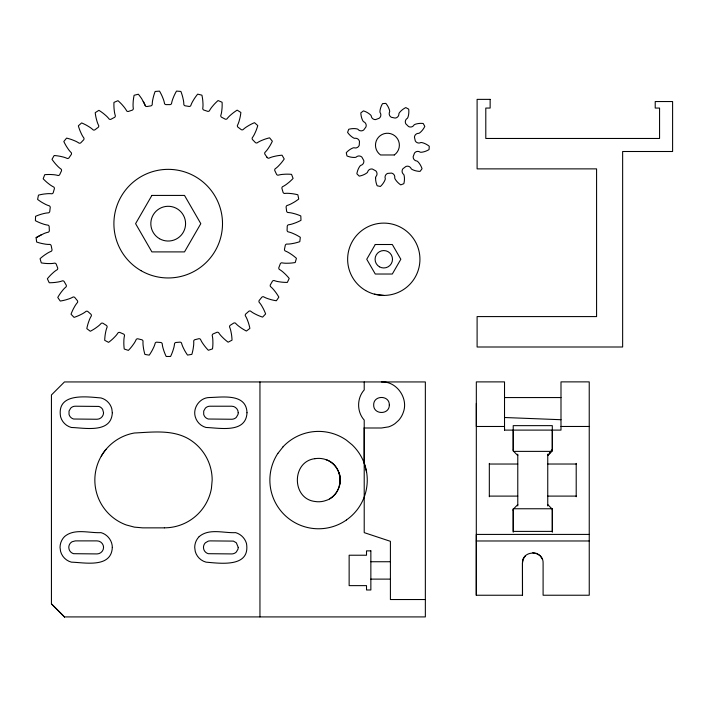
<?xml version="1.0" encoding="UTF-8"?>
<svg xmlns="http://www.w3.org/2000/svg" width="708" height="708" viewBox="0 0 708 708"><rect width="100%" height="100%" fill="white"/><g stroke="black" fill="none" stroke-linecap="round" stroke-linejoin="round"><path stroke-width="1.06" d="M364.213 427.809L364.186 463.138L366.567 471.979M504.521 428.526L504.609 430.11L560.993 430.101L560.993 381.877L589.233 381.877L589.251 595.233L543.098 595.233L543.098 562.984C543.417 549.806 522.132 549.806 522.46 562.984L522.522 595.242L476.289 595.242L476.325 403.418M476.289 595.242L476.298 534.425L589.242 534.416M522.46 595.251L522.46 562.984L523.239 559.046L525.486 555.692M314.821 458.678C291.546 461.545 291.546 498.591 314.821 501.459A21.691 21.691 0 0 0 326.052 500.441C344.628 494.688 344.495 465.413 326.025 459.66A21.691 21.691 0 0 0 314.856 458.713M340.008 483.706C341.831 473.67 335.645 463.05 326.025 459.66M549.709 453.102L552.311 449.66L552.311 450.89L547.753 455.554L552.311 449.66M277.961 453.306L282.961 446.934M513.22 509.76L513.229 510.468L513.22 509.238L517.778 504.574M199.178 536.602C209.126 528.062 223.834 533.266 235.658 532.637C240.844 534.115 245.003 538.275 246.481 543.461C250.517 567.657 220.834 563.426 206.028 562.152A15.266 15.266 0 0 1 195.24 551.364L194.709 547.408A15.399 15.399 0 0 1 199.178 536.602M329.459 498.875C336.026 495.06 340.274 487.75 340.318 480.148L339.99 483.838A21.691 21.691 0 0 0 339.008 472.634M266.898 157.07A1.947 1.947 0 0 0 268.881 158.211A24.346 24.346 0 0 1 273.465 156.601L276.12 155.999A52.445 52.445 0 0 1 282.032 155.194L284.227 158.99A52.436 52.436 0 0 1 280.589 163.716L278.74 165.716A24.346 24.346 0 0 1 275.067 168.893A1.947 1.947 0 0 0 275.076 171.177L276.306 173.761A1.947 1.947 0 0 0 278.076 175.212A24.346 24.346 0 0 1 282.864 174.363L285.572 174.186A52.436 52.436 0 0 1 291.537 174.345L293.094 178.434A52.445 52.445 0 0 1 288.749 182.522L286.607 184.195A24.346 24.346 0 0 1 282.465 186.744A1.947 1.947 0 0 0 282.103 189.001L282.908 191.753A1.947 1.947 0 0 0 284.421 193.461A24.346 24.346 0 0 1 289.289 193.39L291.988 193.656A52.436 52.436 0 0 1 297.856 194.762L298.732 199.054A52.436 52.436 0 0 1 293.785 202.391L291.404 203.7A24.346 24.346 0 0 1 286.908 205.55A1.947 1.947 0 0 0 286.191 207.727L286.536 210.568A1.947 1.947 0 0 0 287.758 212.497A24.346 24.346 0 0 1 292.572 213.205L295.201 213.896A52.436 52.436 0 0 1 300.811 215.94L300.989 220.312A52.436 52.436 0 0 1 295.572 222.816L293.015 223.719A24.355 24.355 0 0 1 288.28 224.825A1.947 1.947 0 0 0 287.218 226.861L287.112 229.719A1.947 1.947 0 0 0 288.006 231.817A24.346 24.346 0 0 1 292.643 233.295L295.121 234.392A52.436 52.436 0 0 1 300.325 237.313L299.811 241.658A52.436 52.436 0 0 1 294.059 243.26L291.386 243.747A24.355 24.355 0 0 1 286.536 244.074A1.947 1.947 0 0 0 285.165 245.906L284.598 248.712A1.947 1.947 0 0 0 285.147 250.933A24.346 24.346 0 0 1 289.484 253.128L291.758 254.614A52.436 52.436 0 0 1 296.431 258.323L295.218 262.535A52.436 52.436 0 0 1 289.289 263.19L286.572 263.243A24.355 24.355 0 0 1 281.722 262.792A1.947 1.947 0 0 0 280.085 264.385L279.067 267.058A1.947 1.947 0 0 0 279.253 269.341A24.355 24.355 0 0 1 283.182 272.199L285.191 274.04A52.436 52.436 0 0 1 289.209 278.448L287.333 282.412A52.445 52.445 0 0 1 281.377 282.103L278.686 281.722A24.355 24.355 0 0 1 273.978 280.501A1.947 1.947 0 0 0 272.102 281.802L270.677 284.28A1.947 1.947 0 0 0 270.491 286.563A24.346 24.346 0 0 1 273.908 290.014L275.589 292.147A52.427 52.427 0 0 1 278.855 297.148L276.368 300.758A52.436 52.436 0 0 1 270.536 299.502L267.943 298.688A24.355 24.355 0 0 1 263.491 296.732A1.947 1.947 0 0 0 261.429 297.714L259.624 299.935A1.947 1.947 0 0 0 259.075 302.157A24.355 24.355 0 0 1 261.898 306.113L263.217 308.493A52.427 52.427 0 0 1 265.633 313.945L262.597 317.113A52.436 52.436 0 0 1 257.039 314.936L254.614 313.715A24.355 24.355 0 0 1 250.535 311.069A1.947 1.947 0 0 0 248.34 311.715L246.198 313.609A1.947 1.947 0 0 0 245.304 315.715A24.355 24.355 0 0 1 247.455 320.078L248.375 322.636A52.436 52.436 0 0 1 249.889 328.406L246.384 331.043A52.436 52.436 0 0 1 241.251 328.008L239.047 326.415A24.355 24.355 0 0 1 235.445 323.149A1.947 1.947 0 0 0 233.18 323.423L230.764 324.963A1.947 1.947 0 0 0 229.542 326.892A24.346 24.346 0 0 1 230.958 331.539L231.463 334.211A52.445 52.445 0 0 1 232.029 340.15L228.144 342.194A52.445 52.445 0 0 1 223.569 338.371L221.648 336.45A24.346 24.346 0 0 1 218.622 332.645A1.947 1.947 0 0 0 216.338 332.556L213.701 333.68A1.947 1.947 0 0 0 212.188 335.397A24.346 24.346 0 0 1 212.843 340.212L212.913 342.929A52.436 52.436 0 0 1 212.515 348.885L208.356 350.274A52.436 52.436 0 0 1 204.453 345.769L202.869 343.557A24.346 24.346 0 0 1 200.488 339.318A1.947 1.947 0 0 0 198.24 338.866L195.461 339.557A1.947 1.947 0 0 0 193.691 341.008A24.346 24.346 0 0 1 193.567 345.867L193.196 348.557A52.436 52.436 0 0 1 191.85 354.372L187.523 355.08A52.436 52.436 0 0 1 184.39 350L183.186 347.566A24.346 24.346 0 0 1 181.513 342.999A1.947 1.947 0 0 0 179.372 342.194L176.522 342.433A1.947 1.947 0 0 0 174.54 343.575A24.346 24.346 0 0 1 173.637 348.354L172.841 350.947A52.436 52.436 0 0 1 170.575 356.469L166.194 356.478A52.436 52.436 0 0 1 163.92 350.964L163.114 348.371A24.346 24.346 0 0 1 162.194 343.592A1.947 1.947 0 0 0 160.212 342.451L157.362 342.229A1.947 1.947 0 0 0 155.22 343.035A24.355 24.355 0 0 1 153.565 347.61L152.362 350.044A52.436 52.436 0 0 1 149.238 355.133L144.919 354.434A52.436 52.436 0 0 1 143.547 348.628L143.175 345.938A24.346 24.346 0 0 1 143.034 341.079A1.947 1.947 0 0 0 141.264 339.636L138.476 338.955A1.947 1.947 0 0 0 136.237 339.406A24.346 24.346 0 0 1 133.874 343.654L132.29 345.867A52.436 52.436 0 0 1 128.396 350.389L124.236 349.009A52.427 52.427 0 0 1 123.82 343.053L123.882 340.336A24.355 24.355 0 0 1 124.528 335.521A1.947 1.947 0 0 0 123.006 333.813L120.369 332.689A1.947 1.947 0 0 0 118.086 332.787A24.346 24.346 0 0 1 115.068 336.601L113.156 338.53A52.436 52.436 0 0 1 108.581 342.362L104.704 340.336A52.445 52.445 0 0 1 105.244 334.388L105.74 331.716A24.346 24.346 0 0 1 107.147 327.061A1.947 1.947 0 0 0 105.917 325.131L103.501 323.609A1.947 1.947 0 0 0 101.226 323.335A24.346 24.346 0 0 1 97.642 326.609L95.438 328.211A52.445 52.445 0 0 1 90.314 331.264L86.81 328.636A52.436 52.436 0 0 1 88.296 322.857L89.217 320.299A24.346 24.346 0 0 1 91.35 315.927A1.947 1.947 0 0 0 90.447 313.83L88.305 311.936A1.947 1.947 0 0 0 86.111 311.299A24.355 24.355 0 0 1 82.04 313.963L79.615 315.184A52.445 52.445 0 0 1 74.066 317.379L71.021 314.219A52.445 52.445 0 0 1 73.42 308.759L74.738 306.378A24.355 24.355 0 0 1 77.544 302.413A1.947 1.947 0 0 0 76.995 300.192L75.181 297.979A1.947 1.947 0 0 0 73.11 296.997A24.355 24.355 0 0 1 68.667 298.971L66.074 299.785A52.419 52.419 0 0 1 60.251 301.059L57.755 297.457A52.427 52.427 0 0 1 60.994 292.448L62.676 290.315A24.355 24.355 0 0 1 66.092 286.846A1.947 1.947 0 0 0 65.897 284.572L64.463 282.094A1.947 1.947 0 0 0 62.578 280.793A24.346 24.346 0 0 1 57.879 282.032L55.189 282.421A52.419 52.419 0 0 1 49.233 282.74L47.348 278.784A52.427 52.427 0 0 1 51.348 274.368L53.348 272.527A24.346 24.346 0 0 1 57.277 269.651A1.947 1.947 0 0 0 57.454 267.367L56.428 264.695A1.947 1.947 0 0 0 54.782 263.111A24.346 24.346 0 0 1 49.941 263.571L47.224 263.535A52.436 52.436 0 0 1 41.294 262.889L40.064 258.685A52.436 52.436 0 0 1 44.728 254.96L47.002 253.464A24.355 24.355 0 0 1 51.33 251.26A1.947 1.947 0 0 0 51.87 249.039L51.295 246.234A1.947 1.947 0 0 0 49.923 244.41A24.346 24.346 0 0 1 45.073 244.092L42.4 243.605A52.436 52.436 0 0 1 36.639 242.03L36.108 237.676L43.79 233.64A24.346 24.346 0 0 1 48.418 232.153A1.947 1.947 0 0 0 49.312 230.047L49.188 227.188A1.947 1.947 0 0 0 48.126 225.162A24.346 24.346 0 0 1 43.392 224.073L40.825 223.17A52.445 52.445 0 0 1 35.4 220.684L35.568 216.312A52.445 52.445 0 0 1 41.17 214.25L43.799 213.55A24.355 24.355 0 0 1 48.604 212.834A1.947 1.947 0 0 0 49.825 210.895L50.162 208.055A1.947 1.947 0 0 0 49.436 205.886A24.346 24.346 0 0 1 44.94 204.046L42.551 202.745A52.445 52.445 0 0 1 37.595 199.426L38.471 195.125A52.436 52.436 0 0 1 44.33 194.001L47.029 193.727A24.346 24.346 0 0 1 51.896 193.788A1.947 1.947 0 0 0 53.401 192.072L54.197 189.319A1.947 1.947 0 0 0 53.826 187.062A24.346 24.346 0 0 1 49.684 184.531L47.533 182.859A52.427 52.427 0 0 1 43.179 178.788L44.728 174.69A52.445 52.445 0 0 1 50.684 174.513L53.401 174.681A24.346 24.346 0 0 1 58.189 175.522A1.947 1.947 0 0 0 59.959 174.071L61.18 171.478A1.947 1.947 0 0 0 61.18 169.194A24.346 24.346 0 0 1 57.49 166.026L55.64 164.035A52.445 52.445 0 0 1 51.994 159.309L54.18 155.512A52.445 52.445 0 0 1 60.092 156.3L62.747 156.902A24.346 24.346 0 0 1 67.34 158.495A1.947 1.947 0 0 0 69.313 157.344L70.933 154.99A1.947 1.947 0 0 0 71.304 152.733A24.346 24.346 0 0 1 68.172 149.007L66.667 146.751A52.454 52.454 0 0 1 63.817 141.503L66.587 138.104A52.419 52.419 0 0 1 72.296 139.83L74.818 140.848A24.355 24.355 0 0 1 79.092 143.158A1.947 1.947 0 0 0 81.234 142.343L83.208 140.273A1.947 1.947 0 0 0 83.933 138.104A24.355 24.355 0 0 1 81.447 133.927L80.314 131.458A52.436 52.436 0 0 1 78.349 125.829L81.624 122.918A52.436 52.436 0 0 1 86.987 125.528L89.314 126.944A24.346 24.346 0 0 1 93.164 129.909A1.947 1.947 0 0 0 95.403 129.44L97.686 127.723A1.947 1.947 0 0 0 98.748 125.697A24.346 24.346 0 0 1 96.961 121.174L96.244 118.555A52.436 52.436 0 0 1 95.208 112.678L98.908 110.333A52.436 52.436 0 0 1 103.784 113.776L105.846 115.537A24.346 24.346 0 0 1 109.174 119.086A1.947 1.947 0 0 0 111.457 118.988L113.988 117.652A1.947 1.947 0 0 0 115.369 115.829A24.346 24.346 0 0 1 114.324 111.076L114.041 108.377A52.445 52.445 0 0 1 113.953 102.403L117.979 100.686A52.445 52.445 0 0 1 122.245 104.864L123.997 106.935A24.346 24.346 0 0 1 126.714 110.97A1.947 1.947 0 0 0 128.98 111.245L131.697 110.333A1.947 1.947 0 0 0 133.343 108.749A24.355 24.355 0 0 1 133.077 103.89L133.228 101.182A52.436 52.436 0 0 1 134.104 95.279L138.361 94.226A52.436 52.436 0 0 1 141.892 99.032L145.326 105.775A1.947 1.947 0 0 0 147.229 106.483L150.353 105.943A1.947 1.947 0 0 0 152.229 104.642A24.346 24.346 0 0 1 152.742 99.81L153.335 97.155A52.436 52.436 0 0 1 155.141 91.474L159.512 91.111A52.445 52.445 0 0 1 162.229 96.421L163.238 98.943A24.355 24.355 0 0 1 164.53 103.633A1.947 1.947 0 0 0 166.601 104.607L169.46 104.607A1.947 1.947 0 0 0 171.531 103.625A24.346 24.346 0 0 1 172.814 98.934L173.814 96.412A52.436 52.436 0 0 1 176.513 91.084L180.885 91.438A52.436 52.436 0 0 1 182.708 97.111L183.31 99.766A24.346 24.346 0 0 1 183.832 104.598A1.947 1.947 0 0 0 185.717 105.89L188.549 106.35A1.947 1.947 0 0 0 190.744 105.713A24.355 24.355 0 0 1 192.762 101.288L194.16 98.961A52.445 52.445 0 0 1 197.674 94.137L201.93 95.182A52.436 52.436 0 0 1 202.824 101.085L202.984 103.793A24.346 24.346 0 0 1 202.727 108.651A1.947 1.947 0 0 0 204.382 110.227L207.099 111.129A1.947 1.947 0 0 0 209.373 110.855A24.355 24.355 0 0 1 212.073 106.811L213.825 104.74A52.445 52.445 0 0 1 218.073 100.545L222.1 102.253A52.445 52.445 0 0 1 222.038 108.227L221.763 110.926A24.346 24.346 0 0 1 220.728 115.678A1.947 1.947 0 0 0 222.108 117.501L224.648 118.829A1.947 1.947 0 0 0 226.932 118.917A24.355 24.355 0 0 1 230.25 115.36L232.312 113.599A52.445 52.445 0 0 1 237.171 110.138L240.879 112.475A52.427 52.427 0 0 1 239.862 118.351L239.154 120.979A24.346 24.346 0 0 1 237.375 125.502A1.947 1.947 0 0 0 238.446 127.528L240.729 129.237A1.947 1.947 0 0 0 242.968 129.697A24.355 24.355 0 0 1 246.818 126.723L249.136 125.307A52.445 52.445 0 0 1 254.491 122.67L257.774 125.573A52.436 52.436 0 0 1 255.827 131.21L254.703 133.688A24.346 24.346 0 0 1 252.225 137.874A1.947 1.947 0 0 0 252.951 140.034L254.942 142.096A1.947 1.947 0 0 0 257.075 142.91A24.346 24.346 0 0 1 261.349 140.582L263.863 139.564A52.436 52.436 0 0 1 269.571 137.821L272.35 141.211A52.436 52.436 0 0 1 269.518 146.468L268.013 148.733A24.346 24.346 0 0 1 264.898 152.459A1.947 1.947 0 0 0 265.27 154.716L267.04 157.335M381.497 381.948C396.515 381.081 408.525 398.055 403.401 412.083A23.373 23.373 0 0 1 398.613 420.375L395.037 423.588A23.355 23.355 0 0 1 388.612 426.871L381.497 427.995L364.213 427.995M504.521 397.569L560.993 397.56M560.993 426.473L589.233 426.473M504.521 426.481L476.325 426.481L476.325 381.895L504.521 381.886L504.521 430.11M514.3 451.377L551.231 451.377M489.325 464.032L517.778 464.032M547.753 464.023L576.206 464.023M489.325 496.104L517.778 496.104M547.753 496.096L576.206 496.096M513.22 508.76L552.311 508.76M164.38 527.858L142.653 527.858L134.352 527.124L126.307 524.973A47.772 47.772 0 0 1 106.041 449.341M476.289 540.983L589.242 540.974M370.859 561.736L390.418 561.736M370.859 579.117L390.418 579.117M425.349 599.534L390.409 599.534L390.409 541.319L364.213 532.637L364.213 420.083C356.744 411.817 356.761 398.179 364.213 389.922L364.213 381.939M64.455 616.916L425.349 616.916L425.349 381.939L64.455 381.939L51.436 394.967L51.436 603.88L64.455 616.916L51.436 603.88M504.521 417.508L560.993 419.72M374.435 294.183L383.789 295.413M532.77 552.674L536.726 553.461L540.071 555.692L542.301 559.037M547.753 504.565L552.311 509.238L552.32 531.389L513.229 531.398L513.22 509.238M513.212 430.11L513.22 450.89L517.778 455.554M552.302 430.101L552.311 450.89M576.206 463.377L576.206 496.742M552.311 449.421L552.302 425.641L513.212 425.65L513.22 449.421M552.311 509.238L552.311 510.468M552.311 510.707L552.32 532.186M547.753 454.182L547.753 505.946M517.778 454.191L517.778 505.946M513.22 449.669L513.22 450.89M513.229 510.716L513.229 532.195M489.325 463.386L489.325 496.759M259.951 381.939L259.951 616.916M101.253 456.173A47.87 47.87 0 0 1 134.352 433.004C152.309 432.146 171.902 429.464 188.275 438.686A47.861 47.861 0 0 1 205.762 456.173A47.772 47.772 0 0 1 212.17 480.068L211.435 488.361A47.772 47.772 0 0 1 164.389 527.832M346.442 519.999A48.684 48.684 0 0 1 277.89 453.324M282.899 446.943A48.684 48.684 0 0 1 346.442 440.172L352.159 444.854A48.684 48.684 0 0 1 364.204 463.147L364.443 463.784A48.684 48.684 0 0 1 357.071 509.884A48.932 48.932 0 0 1 346.469 519.938M143.299 101.359A24.346 24.346 0 0 1 145.326 105.775M36.108 237.676A52.436 52.436 0 0 1 41.312 234.755M375.612 178.257L375.612 179.159A19.151 19.151 0 0 0 377.178 185.779L380.408 186.461A19.151 19.151 0 0 0 384.515 181.036L384.878 180.213A4.221 4.221 0 0 0 385.302 178.673A4.098 4.098 0 0 1 387.674 173.389L391.542 173.088A4.098 4.098 0 0 1 394.71 177.947A4.221 4.221 0 0 0 395.365 179.398L395.852 180.151A19.151 19.151 0 0 0 400.746 184.876L403.834 183.699A19.151 19.151 0 0 0 404.356 176.92L404.215 176.035A4.221 4.221 0 0 0 403.737 174.513A4.098 4.098 0 0 1 402.879 168.778L405.967 166.433A4.098 4.098 0 0 1 411.26 168.814A4.221 4.221 0 0 0 412.596 169.672L413.41 170.053A19.151 19.151 0 0 0 420.083 171.38L422.048 168.725A19.151 19.151 0 0 0 418.817 162.734L418.216 162.061A4.221 4.221 0 0 0 416.994 161.043A4.098 4.098 0 0 1 413.171 156.68L414.507 153.043A4.098 4.098 0 0 1 420.242 152.176A4.221 4.221 0 0 0 421.835 152.185L422.729 152.061A19.151 19.151 0 0 0 429.048 149.565L429.269 146.273A19.151 19.151 0 0 0 423.313 142.981L422.455 142.742A4.221 4.221 0 0 0 420.871 142.538A4.098 4.098 0 0 1 415.295 140.936L414.446 137.157A4.098 4.098 0 0 1 418.809 133.334A4.221 4.221 0 0 0 420.154 132.476L420.835 131.892A19.151 19.151 0 0 0 424.809 126.369L423.207 123.484A19.151 19.151 0 0 0 416.419 123.927L415.561 124.192A4.221 4.221 0 0 0 414.127 124.882A4.098 4.098 0 0 1 408.569 126.546L405.808 123.829A4.098 4.098 0 0 1 407.41 118.254A4.221 4.221 0 0 0 408.074 116.802L408.33 115.944A19.151 19.151 0 0 0 408.693 109.147L405.79 107.589A19.151 19.151 0 0 0 400.321 111.634L399.746 112.315A4.221 4.221 0 0 0 398.905 113.669A4.098 4.098 0 0 1 395.135 118.077L391.338 117.28A4.098 4.098 0 0 1 389.666 111.722A4.221 4.221 0 0 0 389.444 110.147L389.196 109.28A19.151 19.151 0 0 0 385.833 103.377L382.541 103.633A19.151 19.151 0 0 0 380.125 109.988L380.01 110.882A4.221 4.221 0 0 0 380.037 112.475A4.098 4.098 0 0 1 379.249 118.218L375.621 119.599A4.098 4.098 0 0 1 371.213 115.829A4.221 4.221 0 0 0 370.178 114.616L369.496 114.032A19.151 19.151 0 0 0 363.469 110.882L360.841 112.873A19.151 19.151 0 0 0 362.248 119.528L362.638 120.342A4.221 4.221 0 0 0 363.523 121.661A4.098 4.098 0 0 1 365.965 126.927L363.655 130.042A4.098 4.098 0 0 1 357.912 129.254A4.221 4.221 0 0 0 356.381 128.803L355.496 128.67A19.151 19.151 0 0 0 348.725 129.281L347.584 132.378A19.151 19.151 0 0 0 352.372 137.21L353.133 137.688A4.221 4.221 0 0 0 354.593 138.326A4.098 4.098 0 0 1 359.487 141.432L359.239 145.299A4.098 4.098 0 0 1 353.982 147.742A4.221 4.221 0 0 0 352.451 148.184L351.628 148.556A19.151 19.151 0 0 0 346.256 152.733L346.982 155.955A19.151 19.151 0 0 0 353.619 157.433L354.513 157.424A4.221 4.221 0 0 0 356.089 157.167A4.098 4.098 0 0 1 361.894 157.132L363.77 160.521A4.098 4.098 0 0 1 360.664 165.424A4.221 4.221 0 0 0 359.62 166.628L359.124 167.38A19.151 19.151 0 0 0 356.867 173.796L359.221 176.115A19.151 19.151 0 0 0 365.602 173.77L366.355 173.274A4.221 4.221 0 0 0 367.541 172.212A4.098 4.098 0 0 1 372.399 169.044L375.815 170.885A4.098 4.098 0 0 1 375.851 176.681A4.221 4.221 0 0 0 375.612 178.257M103.554 412.729C103.589 416.224 100.527 419.26 97.04 419.251L73.632 419.021A6.514 6.514 0 0 1 69.03 414.419L69.03 411.047L70.712 408.127A6.434 6.434 0 0 1 75.322 406.215L98.731 406.427A6.549 6.549 0 0 1 102.687 409.472L103.554 412.729M112.315 412.729C111.368 433.677 84.774 427.871 71.358 427.482A15.266 15.266 0 0 1 60.569 416.693C56.49 392.48 86.164 396.71 100.996 397.958A15.328 15.328 0 0 1 111.811 408.79L112.315 412.729M103.554 547.408C103.589 550.895 100.527 553.93 97.04 553.922L73.632 553.691A6.514 6.514 0 0 1 69.03 549.089L68.8 547.408A6.514 6.514 0 0 1 70.694 542.815L72.057 541.753L75.322 540.885L97.04 540.885C100.527 540.85 103.589 543.912 103.554 547.408M112.315 547.408C111.368 568.347 84.774 562.541 71.358 562.152A15.266 15.266 0 0 1 60.569 551.364L60.038 547.408A15.399 15.399 0 0 1 64.508 536.602C74.455 528.062 89.173 533.266 100.996 532.637C107.51 534.434 112.298 540.638 112.315 547.408M238.233 412.729L238.012 414.419L236.33 417.339A6.584 6.584 0 0 1 231.711 419.251L208.302 419.021A6.514 6.514 0 0 1 203.7 414.419L203.7 411.047L205.391 408.127A6.434 6.434 0 0 1 209.993 406.215L231.711 406.215C235.198 406.188 238.26 409.242 238.233 412.729M246.995 412.729C246.048 433.677 219.445 427.871 206.028 427.482A15.266 15.266 0 0 1 195.24 416.693C192.629 407.649 199.966 397.56 209.435 397.524C222.285 397.268 246.393 393.099 246.995 412.729M238.233 547.408L238.012 549.089L236.33 552.01A6.584 6.584 0 0 1 231.711 553.922L208.302 553.691A6.514 6.514 0 0 1 203.7 549.089L203.479 547.408A6.584 6.584 0 0 1 205.391 542.788L208.302 541.107L209.993 540.885L233.401 541.107L236.33 542.788L238.233 547.408M389.32 404.967C389.568 414.959 373.435 414.95 373.674 404.967C373.426 394.976 389.577 394.967 389.32 404.967M151.893 195.426L135.591 223.657L151.893 251.898L184.505 251.898L200.806 223.657L184.505 195.426L151.893 195.426M375.267 244.508L366.744 259.261L375.267 274.023L392.312 274.023L400.834 259.261L392.312 244.508L375.267 244.508M490.14 99.368L477.103 99.368L477.103 168.876L596.579 168.876L596.579 316.582L477.103 316.582L477.103 347L622.642 347L622.642 151.503L672.6 151.503L672.6 101.545L655.219 101.545L655.219 108.058L659.564 108.058L659.564 138.467L485.794 138.467L485.794 108.058L490.14 108.058L490.14 99.368M394.294 154.972L380.559 154.972A11.947 11.947 0 0 1 378.506 137.246A11.947 11.947 0 0 1 396.347 137.246A11.947 11.947 0 0 1 394.294 154.972M370.859 550.877L366.514 550.877L366.514 555.222L349.141 555.222L349.141 585.631L366.514 585.631L366.514 589.976L370.859 589.976L370.859 550.877M379.435 266.801A8.708 8.708 0 0 0 392.498 259.261A8.708 8.708 0 0 0 379.435 251.721A8.708 8.708 0 0 0 379.435 266.801M365.709 290.572A36.152 36.152 0 0 0 419.941 259.261A36.152 36.152 0 0 0 365.709 227.958A36.152 36.152 0 0 0 365.709 290.572M159.512 238.711A17.381 17.381 0 0 0 185.576 223.657A17.381 17.381 0 0 0 159.512 208.612A17.381 17.381 0 0 0 159.512 238.711M141.051 270.686A54.304 54.304 0 0 0 222.507 223.657A54.304 54.304 0 0 0 141.051 176.628A54.304 54.304 0 0 0 141.051 270.686"/></g></svg>
